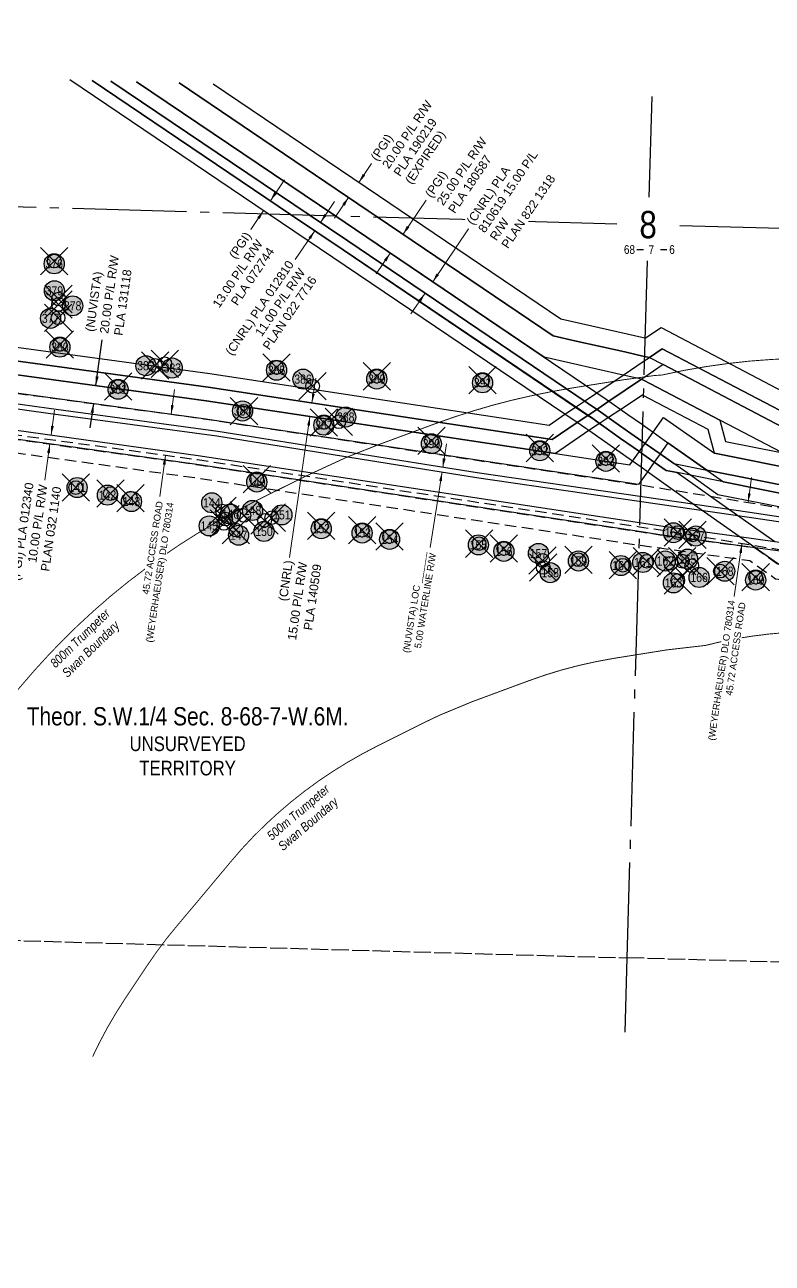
# Model space of a CAD drawing. Extents: x 363066 to 375462, y 6077936 to 6083550.
# Drawn here: x 369044 to 369863, y 6081342 to 6082700 of the extents above; entities that cross this region are included whole.
import ezdxf
from ezdxf.enums import TextEntityAlignment as Align

# ---------------------------------------------------------------- set-up
doc = ezdxf.new("R2010")
doc.units = 0
doc.header["$LTSCALE"] = 5
doc.header["$PDMODE"] = 35
doc.header["$PDSIZE"] = 15
for name, pattern in [('DASHDOT2', [12.7, 6.35, -3.175, 0, -3.175]), ('DASHED4', [1.875, 1.25, -0.625]), ('foc-ACCESSROAD', [3.75, 2.5, -1.25]), ('foc-FLOWLINE', [3.75, 2.5, -1.25]), ('foc-QUARTERLINE', [33, 25, -3, 2, -3]), ('foc-UNSURVEYED', [12.5, 10, -2.5]), ('UNSURVEY_LINE', [4.5, 3.75, -0.75])]:
    doc.linetypes.add(name, pattern=pattern)
for name, color, linetype in [('10', 1, 'Continuous'), ('9', 3, 'Continuous'), ('AS-UNDERLAY-H', 141, 'Continuous'), ('AS-WILDLIFE', 131, 'DASHDOT2'), ('C-RW', 13, 'Continuous'), ('C-SYMBOL', 7, 'Continuous'), ('CG-NOTES', 7, 'Continuous'), ('F-AR', 190, 'foc-ACCESSROAD'), ('F-EZE', 190, 'foc-FLOWLINE'), ('F-RW', 190, 'Continuous'), ('L-QSEC', 8, 'foc-QUARTERLINE'), ('L-SECLBL', 7, 'Continuous'), ('L-UNS-T', 3, 'Continuous'), ('L-USEC', 7, 'foc-UNSURVEYED'), ('P-PROPOSED', 10, 'Continuous'), ('P-STATION', 7, 'Continuous')]:
    doc.layers.add(name, color=color, linetype=linetype)
for name, color, linetype, lineweight in [('C-AR-T', 13, 'Continuous', 9), ('F-AR-T', 190, 'Continuous', 9), ('F-RW-T', 190, 'Continuous', 9)]:
    doc.layers.add(name, color=color, linetype=linetype, lineweight=lineweight)
doc.layers.add('Waypoints_00892-25_-RF_wi', color=7, linetype='Continuous', plot=False)
doc.layers.add('Waypoints_Layer_7', color=7, linetype='Continuous', plot=False)
doc.styles.add('175L', font='ARIALN.TTF', dxfattribs={"height": 20})
doc.styles.add('240', font='ARIALN.TTF', dxfattribs={"height": 30})
doc.styles.add('80CG', font='ARIALN.TTF', dxfattribs={"height": 10})
doc.styles.add('80L', font='ARIALN.TTF', dxfattribs={"height": 10})
doc.styles.add('A60', font='arial.ttf', dxfattribs={"height": 7.35})
doc.styles.add('A80', font='arial.ttf', dxfattribs={"height": 9.5})
doc.styles.add('SIMPLEX', font='ARIALN.TTF')
doc.dimstyles.new('Compass 5 000', dxfattribs={"dimscale": 5, "dimtxt": 9, "dimasz": 2, "dimexe": 0.2, "dimexo": 0.0625, "dimgap": 0.5, "dimtad": 0, "dimtih": 1, "dimtoh": 1, "dimzin": 0, "dimdsep": 46, "dimtxsty": '80CG', "dimcen": 0.1, "dimse1": 1, "dimse2": 1, "dimclrd": 256, "dimclrt": 256, "dimaunit": 1, "dimadec": 4, "dimazin": 0, "dimtfac": 0.06, "dimtofl": 0, "dimtmove": 0, "dimatfit": 1, "dimfxl": 0.2, "dimtolj": 1, "dimtzin": 0, "dimlwd": -1, "dimarcsym": 0})

# ---------------------------------------------------------------- blocks, each defined once
blk = doc.blocks.new('L-SECLBL')
at = {"layer": '9', "color": 7}
for p, q in [((-5.1, -27.8), (-12.3, -27.8)), ((20.7, -27.8), (13.5, -27.8))]:
    blk.add_line(p, q, dxfattribs=at)
at = {"layer": '10', "color": 2, "style": 'SIMPLEX'}
blk.add_attdef('SEC', text='', height=30, dxfattribs=at).set_placement((0, 0), align=Align.MIDDLE)
at = {"layer": '10', "color": 5, "style": '80L'}
blk.add_attdef('TWP', text='', height=9.5, dxfattribs=at).set_placement((-14.4, -27.4), align=Align.MIDDLE_RIGHT)
blk.add_attdef('RGE', text='', height=9.5, dxfattribs=at).set_placement((3.6, -27.4), align=Align.MIDDLE_CENTER)
blk.add_attdef('MER', text='', height=9.5, dxfattribs=at).set_placement((23.2, -27.4), align=Align.MIDDLE_LEFT)
blk = doc.blocks.new('*U428')
at = {"layer": 'AS-UNDERLAY-H'}
h = blk.add_hatch(color=256, dxfattribs=at)
h.dxf.hatch_style = 1
edge = h.paths.add_edge_path()
edge.add_arc((0, 0), 11, 0, 360)
at = {"layer": 'CG-NOTES', "color": 182}
blk.add_circle((0, 0), 11, dxfattribs=at)
at = {"color": 182, "style": '80L'}
blk.add_attdef('#', text='', height=10, dxfattribs=at).set_placement((0, 0), align=Align.MIDDLE_CENTER)
blk = doc.blocks.new('Photo_Location')
at = {"layer": 'AS-UNDERLAY-H'}
h = blk.add_hatch(color=256, dxfattribs=at)
h.dxf.hatch_style = 1
edge = h.paths.add_edge_path()
edge.add_arc((0, 0), 11, 0, 360)
at = {"layer": 'CG-NOTES', "color": 182}
blk.add_circle((0, 0), 11, dxfattribs=at)
at = {"color": 182, "style": '80L'}
blk.add_attdef('#', text='', height=10, dxfattribs=at).set_placement((0, 0), align=Align.MIDDLE_CENTER)

msp = doc.modelspace()

# ---------------------------------------------------------------- linework, layer by layer
at = {"layer": 'AS-WILDLIFE', "linetype": 'DASHED4', "const_width": 1, "flags": 128}
for points in [[(368802.1, 6081577), (368803.1, 6081580.5), (368810.3, 6081603.7), (368818.1, 6081626.7), (368826.7, 6081649.4), (368836, 6081671.9), (368845.9, 6081694.1), (368856.5, 6081715.9), (368867.7, 6081737.5), (368879.6, 6081758.7), (368892.2, 6081779.5), (368905.3, 6081799.9), (368928.2, 6081834.1), (368941.1, 6081852.9), (368954.6, 6081871.4), (368968.6, 6081889.4), (368983.1, 6081907.1), (369006.2, 6081934.5), (369038.5, 6081973.2), (369053.9, 6081991.1), (369069.8, 6082008.5), (369086.1, 6082025.4), (369103, 6082041.9), (369120.3, 6082057.8), (369138.1, 6082073.3), (369156.4, 6082088.2), (369175.1, 6082102.5), (369194.2, 6082116.3), (369213.7, 6082129.6), (369233.6, 6082142.2), (369253.8, 6082154.3), (369274.4, 6082165.7), (369295.3, 6082176.6), (369350.1, 6082203.9), (369396.9, 6082225.5), (369430, 6082238.6), (369491.6, 6082261.4), (369512.7, 6082268.9), (369534, 6082275.8), (369555.5, 6082282.1), (369577.2, 6082287.8), (369599, 6082292.8), (369620.9, 6082297.3), (369643, 6082301.2), (369700, 6082310.3), (369733.2, 6082314.9), (369742.5, 6082315.6), (369766.2, 6082320.6), (369790.1, 6082324.7), (369814.1, 6082328.1), (369838.2, 6082330.8), (369862.4, 6082332.6), (369886.6, 6082333.7), (369910.8, 6082334), (369928.6, 6082333.6), (369965.6, 6082333.7), (369985.2, 6082333.8), (370004.8, 6082333.2), (370024.4, 6082332.1), (370043.9, 6082330.4), (370063.4, 6082328.1), (370082.8, 6082325.2), (370097.4, 6082323.1), (370144.4, 6082316.3), (370169.2, 6082312.2), (370193.9, 6082307.3), (370218.4, 6082301.7), (370242.7, 6082295.3), (370266.8, 6082288.2), (370290.6, 6082280.3), (370314.3, 6082271.6), (370337.6, 6082262.2), (370380.9, 6082244), (370403.2, 6082234.2), (370425.1, 6082223.7), (370446.7, 6082212.6), (370468, 6082200.9), (370488.9, 6082188.5), (370509.4, 6082175.5), (370529.5, 6082161.8), (370549.2, 6082147.6), (370568.5, 6082132.7), (370587.3, 6082117.3), (370605.6, 6082101.3), (370623.4, 6082084.8), (370640.7, 6082067.7), (370657.5, 6082050.2), (370673.7, 6082032.1), (370689.4, 6082013.5), (370704.5, 6081994.5), (370727.3, 6081964.8), (370741.5, 6081945.8), (370755.2, 6081926.3), (370768.2, 6081906.4), (370780.7, 6081886.2), (370792.5, 6081865.6), (370803.9, 6081845), (370811.4, 6081831.2), (370835.7, 6081781.5), (370854.1, 6081739.9), (370863.8, 6081717.2), (370872.7, 6081694.2), (370881, 6081671), (370888.5, 6081647.5), (370895.3, 6081623.8), (370901.3, 6081599.9), (370906.6, 6081575.8), (370911.2, 6081551.6), (370915, 6081527.2), (370916.3, 6081517)], [(369118.1, 6081568), (369124.8, 6081581.9), (369134.1, 6081599.5), (369144.2, 6081616.7), (369154.9, 6081633.5), (369177.7, 6081667.7), (369188.6, 6081683.4), (369200, 6081698.6), (369212.1, 6081713.3), (369235.9, 6081741.6), (369269, 6081781.2), (369281.2, 6081795.4), (369294, 6081809.1), (369307.3, 6081822.3), (369321.1, 6081835), (369335.3, 6081847.2), (369350, 6081858.8), (369365.1, 6081869.9), (369380.7, 6081880.4), (369396.6, 6081890.3), (369412.8, 6081899.6), (369429.4, 6081908.3), (369484.2, 6081935.7), (369498.2, 6081942.4), (369534.1, 6081957.3), (369595.7, 6081980.1), (369614, 6081986.5), (369632.6, 6081992.2), (369651.3, 6081997.1), (369670.2, 6082001.3), (369689.3, 6082004.8), (369747.4, 6082014.1), (369789.8, 6082019), (369806.8, 6082023.1), (369823.9, 6082026.5), (369841.2, 6082029.2), (369858.5, 6082031.4), (369875.9, 6082032.9), (369893.4, 6082033.8), (369910.8, 6082034.1), (369928.9, 6082033.4), (369965.6, 6082033.9), (369980.3, 6082034), (369995, 6082033.5), (370009.7, 6082032.4), (370024.3, 6082030.7), (370038.8, 6082028.4), (370062.9, 6082024.8), (370100.5, 6082019.6), (370118.2, 6082016.6), (370135.8, 6082013), (370153.2, 6082008.8), (370170.5, 6082004), (370187.6, 6081998.5), (370204.5, 6081992.5), (370221.2, 6081985.8), (370264.5, 6081967.5), (370282.7, 6081959.5), (370300.5, 6081950.7), (370317.9, 6081941.2), (370334.9, 6081931.1), (370351.6, 6081920.2), (370367.7, 6081908.8), (370383.5, 6081896.7), (370398.7, 6081883.9), (370413.4, 6081870.6), (370427.6, 6081856.7), (370441.2, 6081842.3), (370454.2, 6081827.3), (370466.6, 6081811.8), (370489.6, 6081781.9), (370515, 6081745.7), (370530.3, 6081719.9), (370541.8, 6081699.4), (370561.6, 6081659.6), (370579.8, 6081618.6), (370587, 6081601.5), (370593.6, 6081584.2), (370599.5, 6081566.6), (370604.8, 6081548.9), (370609.4, 6081530.9), (370610.6, 6081525.6)]]:
    msp.add_lwpolyline(points, dxfattribs=at)
at = {"layer": 'C-RW', "flags": 128}
for points in [[(368934.1, 6082329.6), (369242.6, 6082287.4), (369625.3, 6082229.3), (369706.9, 6082216.9), (369709.8, 6082220.9), (369717.3, 6082231.6), (369719.8, 6082235.1), (369723.7, 6082240.6), (369732.3, 6082252.8), (369743.7, 6082268.9), (369799.5, 6082229.9), (369899.6, 6082209.9), (370213, 6082164.2), (370223.4, 6082153.6), (370243.2, 6082150.7), (370522.8, 6082109.9), (370552.8, 6082105.5)], [(370552.2, 6082085.4), (370522.2, 6082089.8), (370213.8, 6082134.8), (370203.5, 6082145.4), (369896.2, 6082190.2), (369791.4, 6082211.1), (369748.7, 6082241.3), (369740, 6082229), (369733.7, 6082220.1), (369726.1, 6082209.4), (369718.8, 6082199), (369716.2, 6082195.3), (369239.7, 6082267.6), (368930.3, 6082309.9)]]:
    msp.add_lwpolyline(points, dxfattribs=at)
at = {"layer": 'F-AR', "flags": 128}
for points in [[(363088.6, 6082684.4), (363145.3, 6082696.6), (363190.6, 6082699.6), (363201.1, 6082697.6), (363347.9, 6082669.7), (363379.9, 6082663.6), (363767.1, 6082593.3), (363767.1, 6082593.3), (363767.1, 6082593.3), (363767.1, 6082593.3), (363767.1, 6082593.3), (363767.1, 6082593.3), (363767.1, 6082593.3), (363767.1, 6082593.3), (363838.4, 6082579.9), (363893.5, 6082565.5), (363957.1, 6082533.1), (363957.1, 6082533.1), (363957.1, 6082533.1), (364001.6, 6082501.1), (364031.2, 6082479.9), (364056.8, 6082461.4), (364149.6, 6082376.9), (364170.9, 6082356.1), (364178.7, 6082348.4), (364182.9, 6082344.4), (364197.7, 6082329.8), (364204.7, 6082323), (364215.5, 6082312.4), (364226, 6082302.1), (364229.6, 6082299.6), (364232.6, 6082297.2), (364254.6, 6082280.5), (364277.1, 6082263.5), (364287.8, 6082255.5), (364298.7, 6082247.9), (364309.9, 6082240.6), (364321.4, 6082233.8), (364333.1, 6082227.4), (364345, 6082221.4), (364357.1, 6082215.8), (364369.4, 6082210.6), (364381.9, 6082205.9), (364394.5, 6082201.6), (364407.3, 6082197.7), (364420.2, 6082194.4), (364433.2, 6082191.4), (364446.3, 6082188.9), (364448.7, 6082188.6), (364452, 6082188.1), (364459.5, 6082186.9), (364459.9, 6082186.9), (364462.7, 6082186.5), (364472.9, 6082185.4), (364486, 6082184.3), (364499.3, 6082183.7), (364512.7, 6082183.5), (364526, 6082183.8), (364552.6, 6082185.9), (364608.5, 6082193.6), (364643.5, 6082198.4), (364704.8, 6082217.6), (364806.9, 6082249.7), (364820.8, 6082253.1), (365057.5, 6082311.7), (365075, 6082316), (365083.8, 6082318.2), (365093.1, 6082320.6), (365143.9, 6082333.7), (365144.4, 6082333.9), (365158.5, 6082337.5), (365158.9, 6082337.6), (365177.8, 6082342.5), (365192.1, 6082346.4), (365200.9, 6082348.8), (365216.4, 6082353.1), (365233.1, 6082357.8), (365235.7, 6082358.5), (365243.7, 6082360.7), (365267.4, 6082367.6), (365282.7, 6082372.1), (365290.7, 6082374.2), (365296.4, 6082375.6), (365310.9, 6082379.3), (365311.9, 6082379.5), (365361.8, 6082392.2), (365366.6, 6082393.4), (365473.4, 6082420.5), (365633.5, 6082461.1), (365638.8, 6082462.5), (365663.9, 6082468.9), (365670.8, 6082470.6), (365696.7, 6082475.1), (365712.4, 6082477.8), (365727.1, 6082480.4), (365730.9, 6082481), (365780.8, 6082485.7), (365810.4, 6082488.5), (365899.8, 6082488.7), (366007.4, 6082482.4), (366027.4, 6082481.2), (366459.9, 6082455.7), (366482.1, 6082454.4), (366526.7, 6082452.4), (367002.4, 6082445.8), (367041.1, 6082444.4), (367093.2, 6082438.5), (367190.6, 6082422.2), (367233.6, 6082415.4), (367234.4, 6082415.3), (367265.1, 6082412.6), (367295.2, 6082410), (367323.4, 6082407.5), (367784.5, 6082385.5), (367794.5, 6082385), (368007.1, 6082374), (368022.3, 6082373.2), (368034.3, 6082372.6), (368090.5, 6082370.3), (368453.2, 6082355), (368464.2, 6082354.5), (368465, 6082354.5), (368471.2, 6082354.2), (368477.4, 6082353.9), (368489.4, 6082353.4), (368489.9, 6082353.4), (368496, 6082353.2), (368501.8, 6082352.9), (368506, 6082352.7), (368518.2, 6082352.2), (368617, 6082348.1), (368683, 6082343), (368735, 6082336.8), (368770.1, 6082332.1), (368780.2, 6082330.7), (368824.5, 6082324.6), (368831.9, 6082323.6), (368853.1, 6082320.6), (368889.3, 6082315.6), (368895.5, 6082314.7), (368898.9, 6082314.2), (368910.7, 6082312.6), (368925.5, 6082310.8), (368930.3, 6082309.9), (369239.7, 6082267.6), (369716.2, 6082195.3), (369718.7, 6082194.9), (369747.2, 6082190.5), (369754.6, 6082189.3), (369795.4, 6082182.6), (369892.1, 6082166.5), (370185.2, 6082123.8), (370200, 6082121.6), (370521.8, 6082074.7), (370551.8, 6082070.3), (370764.8, 6082039.3), (370774.6, 6082037.8), (370784.6, 6082036.4), (370809.3, 6082032.8), (370824.1, 6082030.6), (370843.9, 6082027.7), (370900.2, 6082019.5), (370903.3, 6082019), (370904.7, 6082018.6), (370942.1, 6082008), (370961.5, 6082002.5), (371019.4, 6081986.1), (371020.1, 6081985.8), (371052.9, 6081971.2), (371076.6, 6081958.8), (371099.7, 6081945.2), (371122.1, 6081930.5), (371143.7, 6081914.7), (371165.6, 6081895.4), (371338.6, 6081731.3), (371345.9, 6081724.3), (371356.8, 6081714), (371448.8, 6081626.8), (371614.2, 6081469.9), (371617.4, 6081466.8), (371630.5, 6081454.4), (371637.4, 6081447.9), (371649.5, 6081436.4), (371650.5, 6081435.5), (371667.8, 6081419.9), (371691.5, 6081398.7), (371734.6, 6081359.9), (372006, 6081102.5), (372124.1, 6080989.6), (372153.5, 6080961.5), (372325.5, 6080797.1), (372335.8, 6080787.3), (372400.3, 6080726.9), (372422.5, 6080706.9), (372438, 6080692.8), (372469.9, 6080664), (372541.9, 6080603.8), (372703.7, 6080494.3), (372932.5, 6080334.2), (372933.1, 6080333.8), (373066.8, 6080242), (373464.5, 6079970.1), (373510.5, 6079938.6), (373687.1, 6079817.9), (373724.1, 6079792.6), (373753.8, 6079772.3), (374150.8, 6079501), (374155.7, 6079497.3), (374174.2, 6079483.5), (374176.1, 6079482.1), (374176.7, 6079481.7), (374194.6, 6079468.3), (374198.6, 6079465.3), (374201, 6079463.5), (374214.8, 6079454.3), (374215.4, 6079454), (374280.4, 6079410), (374302.7, 6079394.9), (374319.3, 6079383.6), (374325.4, 6079379.6), (374340.3, 6079369.4), (374535.7, 6079237.3), (374571.6, 6079213), (374616.3, 6079182.3)], [(374614.7, 6079127.8), (374545.7, 6079175.4), (374534.2, 6079183.1), (374316, 6079330.4), (374301, 6079340.5), (374291.7, 6079346.8), (374275.1, 6079358), (374252.7, 6079373.1), (374194.3, 6079412.5), (374180.1, 6079422.1), (374177.8, 6079423.8), (374177.5, 6079424.1), (374173.6, 6079426.9), (374155.7, 6079440.3), (374153.4, 6079442), (374153.1, 6079442.3), (374135.3, 6079455.5), (374124.2, 6079463.8), (373752.2, 6079718), (373722.6, 6079738.3), (373661.4, 6079780.1), (373598.4, 6079823.2), (373426.1, 6079941), (373380, 6079972.5), (373040.9, 6080204.4), (373025.1, 6080215.2), (373000.2, 6080232.4), (372976.4, 6080248.8), (372973, 6080251.2), (372964.7, 6080256.8), (372931, 6080280), (372924.9, 6080284.2), (372703.7, 6080438.6), (372514.4, 6080567.2), (372439.9, 6080629.5), (372369.4, 6080693.2), (372304.4, 6080754.1), (372257.3, 6080799.1), (372151.8, 6080899.9), (372122.4, 6080928), (371974.4, 6081069.4), (371703.6, 6081326.3), (371676.6, 6081350.6), (371654, 6081370.9), (371650.3, 6081374.2), (371640.8, 6081382.8), (371627.7, 6081394.6), (371620.7, 6081400.8), (371618.1, 6081403.2), (371607.7, 6081413.1), (371380.2, 6081628.8), (371336.8, 6081669.9), (371325.4, 6081680.8), (371314.5, 6081691.1), (371134.1, 6081862.1), (371112.3, 6081881.2), (371090.5, 6081896.7), (371068, 6081911.1), (371044.7, 6081924.1), (371033.3, 6081929.9), (371004.4, 6081942.8), (370896.2, 6081973.9), (370837.3, 6081982.5), (370817.5, 6081985.3), (370802.7, 6081987.5), (370778, 6081991.1), (370758.2, 6081994), (370550.5, 6082024.2), (370520.4, 6082028.5), (370350.1, 6082053.3), (370271.6, 6082065.8), (370241.3, 6082070.1), (370193.5, 6082076.9), (370178.6, 6082079), (370132.4, 6082085.6), (369884.4, 6082121.5), (369881, 6082122.1), (369840.3, 6082128.8), (369740.3, 6082145.4), (369717.3, 6082148.8), (369233.1, 6082222.4), (368924.2, 6082264.6), (368916.8, 6082265.6), (368902.1, 6082267.6), (368894.1, 6082268.7), (368882.3, 6082270.4), (368800.8, 6082281.9), (368678.4, 6082297.5), (368614.3, 6082302.4), (368549.6, 6082305.1), (368533.5, 6082305.8), (368521.1, 6082306.3), (368516.4, 6082306.5), (368496.5, 6082307.4), (368488.5, 6082307.7), (368462.3, 6082308.8), (368451.3, 6082309.3), (368089.2, 6082324.6), (368023.2, 6082327.4), (368015.2, 6082327.7), (368008.1, 6082328), (368000.1, 6082328.3), (367845.5, 6082336.5), (367809, 6082338.4), (367793.9, 6082339.2), (367789, 6082339.5), (367783.9, 6082339.8), (367782.3, 6082339.8), (367320.3, 6082361.9), (367319.5, 6082362), (367293.9, 6082364.2), (367263.8, 6082366.9), (367228.1, 6082370), (367182.5, 6082377.2), (367181.2, 6082377.4), (367180, 6082377.6), (367086.1, 6082393.2), (367036.9, 6082398.8), (367000.5, 6082400.2), (366542.2, 6082406.5), (366530.9, 6082406.7), (366524.5, 6082406.8), (366514.6, 6082407.2), (366478.9, 6082408.9), (366458.6, 6082410.1), (366008.3, 6082436.6), (365897.7, 6082443.1), (365812.6, 6082442.8), (365735.7, 6082435.5), (365734.9, 6082435.4), (365720.2, 6082432.8), (365680.4, 6082425.9), (365662.5, 6082421.3), (365632.1, 6082413.6), (365325.9, 6082335.9), (365324.8, 6082335.6), (365310.3, 6082331.6), (365281.4, 6082323.6), (365257.6, 6082317.1), (365252, 6082315.5), (365249.6, 6082314.9), (365247, 6082314.1), (365230.3, 6082309.5), (365214.7, 6082305.2), (365168.8, 6082292.6), (365157, 6082289.3), (365154.4, 6082288.6), (365103.1, 6082274.4), (365089.3, 6082271), (365071.8, 6082266.8), (364882.8, 6082220.8), (364819.3, 6082205.4), (364772.3, 6082191.6), (364655.5, 6082157.3), (364593.2, 6082146.6), (364557.7, 6082140.5), (364542.8, 6082139.1), (364527.9, 6082138.2), (364513, 6082137.8), (364498, 6082138), (364483.1, 6082138.7), (364468.2, 6082139.9), (364453.4, 6082141.6), (364438.6, 6082143.9), (364436.4, 6082144.3), (364430.9, 6082145.3), (364423.9, 6082146.7), (364422.5, 6082147), (364421.2, 6082147.3), (364413.6, 6082149), (364409.3, 6082150), (364394.9, 6082153.7), (364380.6, 6082158.1), (364366.4, 6082162.9), (364352.5, 6082168.2), (364338.7, 6082173.9), (364325.1, 6082180.2), (364317.9, 6082183.8), (364316.4, 6082184.6), (364311.8, 6082187.1), (364298.7, 6082194.3), (364292.6, 6082197.7), (364291, 6082198.7), (364288.5, 6082200.2), (364285.9, 6082201.8), (364281.7, 6082204.5), (364277.9, 6082206.9), (364273.3, 6082209.9), (364249.1, 6082227.4), (364237.9, 6082235.9), (364220.4, 6082249.3), (364212.9, 6082255), (364194.6, 6082269), (364190.3, 6082273.2), (364190, 6082273.5), (364175, 6082288.1), (364160.2, 6082302.6), (364156.1, 6082306.7), (364152.4, 6082310.3), (364148.3, 6082314.3), (364118.2, 6082343.7), (364029.5, 6082424.5), (364028, 6082425.8), (364000, 6082446), (363989, 6082453.9), (363972.7, 6082465.6), (363949.6, 6082482.2), (363939.2, 6082487.5), (363936.4, 6082488.9), (363921.2, 6082496.6), (363918.4, 6082498), (363880, 6082517.4), (363807.1, 6082539.1), (363778.1, 6082544.4), (363738.7, 6082551.6), (363724.1, 6082554.3), (363719.1, 6082555.2), (363709.4, 6082557), (363371.5, 6082618.7), (363199.7, 6082651.4), (363187.7, 6082653.6), (363151.6, 6082651.3), (363087.3, 6082637.4)]]:
    msp.add_lwpolyline(points, dxfattribs=at)
at = {"layer": 'F-EZE', "flags": 128}
msp.add_lwpolyline([(374537.7, 6079045.1), (374568.4, 6079089.9), (374547.2, 6079104.5), (374532.3, 6079114.7), (374524.1, 6079120.3), (374286.7, 6079283.4), (374283.4, 6079285.7), (374272.6, 6079271.2), (374261, 6079255.7), (374221, 6079285.5), (374199.3, 6079301.7), (374187.3, 6079310.6), (374154.9, 6079334.8), (374138.8, 6079346.9), (374138.2, 6079347.3), (374134.6, 6079350), (374117.7, 6079362.6), (374114.4, 6079365.1), (374113.8, 6079365.5), (374097.3, 6079377.8), (374072.9, 6079396.1), (374088.3, 6079427.8), (374031, 6079467), (373750.6, 6079658.6), (373742.6, 6079664), (373721, 6079678.8), (373637.3, 6079736), (373472.4, 6079806.1), (373349, 6079884.4), (373346.3, 6079880.2), (373270.7, 6079928.2), (373243.1, 6079946.2), (373194.7, 6079977.8), (373011.2, 6080097.5), (372943.2, 6080172.3), (372934.2, 6080182.4), (372928.4, 6080188.9), (372927.2, 6080190.3), (372869.5, 6080255), (372869.1, 6080255.4), (372855.7, 6080266.1), (372551.6, 6080476.1), (372481.3, 6080523.2), (372403.6, 6080588.1), (372266.7, 6080714), (372174.6, 6080801.4), (372149.6, 6080825.1), (372120.3, 6080853), (371815.3, 6081142.4), (371680.7, 6081270.1), (371676.6, 6081265.8), (371673.3, 6081263.4), (371662.8, 6081273.4), (371640.2, 6081294.8), (371636.8, 6081298.1), (371627.1, 6081307.3), (371614, 6081319.7), (371607.2, 6081326.2), (371594.1, 6081338.6), (371581.2, 6081350.9), (371582.1, 6081356.3), (371579.1, 6081359.1), (371582.8, 6081363), (371441.1, 6081497.6), (371334.8, 6081598.4), (371325.1, 6081607.7), (371300.4, 6081631), (371288.8, 6081642.1), (371277.9, 6081652.4), (371116.1, 6081806), (371065.3, 6081846.2), (371025.7, 6081873), (370957.1, 6081901.5), (370913, 6081915), (370793.4, 6081933.6), (370794, 6081938.1), (370788.3, 6081938.9), (370789.1, 6081944.8), (370794.9, 6081944), (370796.3, 6081953.4), (370773, 6081957), (370753.2, 6081960.1), (370549.5, 6081991.8), (370519.5, 6081996.5), (370349.5, 6082023), (370231.7, 6081935.4), (370103.2, 6081954.2), (370016.1, 6082071.3), (369866.7, 6082091.7), (369838.4, 6082111.7), (369716.7, 6082128.7), (369715, 6082129), (369230.2, 6082202.6), (368935.4, 6082243.7), (368927.9, 6082206.1), (368922.5, 6082206.8), (368892.4, 6082210.7), (368890.8, 6082211), (368875.9, 6082212.9), (368870.9, 6082213.6), (368866, 6082214.2), (368853.1, 6082215.9), (368847.2, 6082216.7), (368775.1, 6082226.8), (368687.9, 6082237), (368546.6, 6082245.1), (368478.4, 6082278.7), (368088.3, 6082294.7), (368018.7, 6082297.6), (368003.6, 6082298.2), (367995.6, 6082298.5), (367868, 6082305.3), (367850.5, 6082296.2), (367808.4, 6082298.3), (367793.2, 6082299), (367788.4, 6082299.3), (367783.2, 6082299.5), (367754.4, 6082300.9), (367737, 6082311.9), (367725.4, 6082312.4), (367721.4, 6082312.6), (367317.5, 6082332.1), (367293, 6082334.2), (367262.9, 6082336.8), (367224.5, 6082340.2), (367177.5, 6082347.6), (367081.9, 6082363.5), (367034.7, 6082368.9), (366999.7, 6082370.2), (366523.5, 6082376.8), (366518.8, 6082376.9), (366506.3, 6082377.6), (366457.7, 6082380.4), (365896.8, 6082413.1), (365814.5, 6082412.9), (365740.2, 6082405.8), (365686.7, 6082396.5), (365661.6, 6082390.2), (365631.2, 6082382.4), (365333.7, 6082307), (365319.4, 6082303), (365288.3, 6082294.4), (365266.6, 6082288.5), (365263.6, 6082298), (365262.1, 6082302.8), (365285.9, 6082309.3), (365314.8, 6082317.3), (365329.3, 6082321.3), (365329.8, 6082321.4), (365631.6, 6082398), (365662, 6082405.7), (365683.5, 6082411.2), (365738.2, 6082420.7), (365813.7, 6082427.9), (365897.2, 6082428.1), (366458.1, 6082395.1), (366478.2, 6082393.9), (366507.8, 6082392.5), (366515.4, 6082392.2), (366524.1, 6082391.8), (366532.9, 6082391.7), (367000.1, 6082385.2), (367035.8, 6082383.8), (367084, 6082378.4), (367180.1, 6082362.3), (367226.3, 6082355.1), (367263.3, 6082351.9), (367293.4, 6082349.2), (367318.5, 6082347), (367783.6, 6082324.6), (367783.5, 6082320.5), (367783.4, 6082314.8), (367788.6, 6082314.5), (367793.4, 6082314.2), (367808.6, 6082313.4), (367844.5, 6082311.5), (367844.7, 6082316.5), (367844.9, 6082321.5), (367997.8, 6082313.4), (367999.4, 6082313.4), (368005.9, 6082313.1), (368020.9, 6082312.5), (368088.8, 6082309.7), (368482.2, 6082293.5), (368550.5, 6082259.9), (368689.2, 6082251.9), (368781.5, 6082240.9), (368850.2, 6082231.4), (368856, 6082230.6), (368868.9, 6082228.9), (368873.9, 6082228.3), (368878.8, 6082227.7), (368892.9, 6082225.9), (368893.8, 6082225.7), (368908.8, 6082223.8), (368916, 6082261.6), (368920.8, 6082260.9), (368924.1, 6082260.4), (369232.4, 6082217.4), (369717.2, 6082143.8), (369739.6, 6082140.4), (369844.1, 6082126.1), (369872.4, 6082106.1), (370011.9, 6082087), (370106.6, 6081959.7), (370230.1, 6081941.7), (370358.1, 6082036.8), (370519.9, 6082011.6), (370550, 6082006.9), (370755.4, 6081974.9), (370775.2, 6081971.9), (370799.9, 6081968), (370813.2, 6081965.9), (370810.4, 6081946.1), (370916.3, 6081929.6), (370962.1, 6081915.6), (371032.9, 6081886.3), (371074.2, 6081858.3), (371125.9, 6081817.3), (371288.2, 6081663.3), (371299.1, 6081653), (371322.9, 6081630.4), (371335.4, 6081618.5), (371599.4, 6081367.9), (371597.3, 6081356.3), (371610.4, 6081343.9), (371617.3, 6081337.3), (371630.3, 6081325), (371639.8, 6081316), (371643.4, 6081312.5), (371650.6, 6081305.7), (371666, 6081291.1), (371668.8, 6081288.5), (371672.4, 6081285), (371679.2, 6081292.3), (372120.8, 6080873.2), (372150.2, 6080845.3), (372197.1, 6080800.8), (372277, 6080724.9), (372413.6, 6080599.4), (372490.4, 6080535.2), (372560, 6080488.5), (372864.5, 6080278.2), (372879.3, 6080266.6), (372929, 6080210.8), (372935, 6080204.1), (372942, 6080196.2), (372943.9, 6080194.1), (372954.1, 6080182.6), (372998.6, 6080133.5), (373004.3, 6080127.3), (373008, 6080123.2), (373235.5, 6079976.6), (373284.5, 6079945), (373479.4, 6079819.5), (373644.5, 6079749.3), (373721.5, 6079696.7), (373751.1, 6079676.4), (374103.9, 6079435.3), (374119.7, 6079423.5), (374106.3, 6079396.1), (374123.1, 6079383.5), (374123.6, 6079383.2), (374126.6, 6079380.9), (374143.8, 6079368.1), (374147.4, 6079365.3), (374147.9, 6079365), (374162, 6079354.5), (374164.2, 6079353.2), (374199.2, 6079326.7), (374211.3, 6079317.7), (374232.9, 6079301.5), (374236.9, 6079298.6), (374242.9, 6079306.6), (374254.9, 6079297.6), (374255.6, 6079298.6), (374267.6, 6079314.6), (374279.8, 6079306.3), (374294.6, 6079296.1), (374532.8, 6079132.5), (374574.6, 6079103.7), (374589.2, 6079093.7), (374586.5, 6079089.9), (374592.1, 6079086.1), (374588.7, 6079081.2), (374583.1, 6079085), (374555.5, 6079044.6)], dxfattribs=at)
at = {"layer": 'F-RW', "flags": 128}
for points in [[(370550, 6082006.9), (370519.9, 6082011.6), (370358.1, 6082036.8), (370230.1, 6081941.7), (370106.6, 6081959.7), (370011.9, 6082087), (369872.4, 6082106.1), (369844.1, 6082126.1), (369840.3, 6082128.8), (369826.8, 6082138.3), (369754.5, 6082189.3), (369726.1, 6082209.4), (369719.2, 6082214.3), (369709.8, 6082220.9), (369662, 6082254.8), (369658.8, 6082257), (369649.2, 6082263.4), (369635.8, 6082272.5), (369310.5, 6082492.4), (369093.3, 6082639.2)], [(369117.7, 6082638.5), (369335.1, 6082491.7), (369392.7, 6082452.7), (369647.4, 6082280.3), (369660.8, 6082271.3), (369666.2, 6082267.7), (369673.6, 6082262.5), (369678.2, 6082259.2), (369696.8, 6082246), (369717.3, 6082231.6), (369719.7, 6082229.9), (369733.7, 6082220.1), (369746.7, 6082210.9), (369758.8, 6082208.5), (369795.4, 6082182.6), (369865.7, 6082132.9)], [(369894.7, 6082181.3), (369809.6, 6082198.3), (369773.3, 6082205.6), (369758.8, 6082208.5), (369746.7, 6082210.9), (369733.7, 6082220.1), (369719.7, 6082229.9), (369717.3, 6082231.6), (369696.8, 6082246), (369678.2, 6082259.2), (369666.2, 6082267.7), (369392.7, 6082452.7), (369335.1, 6082491.7), (369117.7, 6082638.5)], [(370551.8, 6082070.3), (370521.8, 6082074.7), (370200, 6082121.6), (370185.2, 6082123.8), (369892.1, 6082166.5), (369851.8, 6082174.6), (369803.5, 6082184.2), (369773.3, 6082205.6), (369755.1, 6082218.4), (369740, 6082229), (369723.7, 6082240.6), (369720.1, 6082243.1), (369708.1, 6082251.5), (369689.5, 6082264.7), (369672.5, 6082276.7), (369397.8, 6082462.6), (369355.6, 6082491.1), (369138.2, 6082637.9)], [(369138.2, 6082637.9), (369355.6, 6082491.1), (369397.8, 6082462.6), (369672.5, 6082276.7), (369689.5, 6082264.7), (369708.1, 6082251.5), (369720.1, 6082243.1), (369723.7, 6082240.6), (369740, 6082229), (369755.1, 6082218.4), (369791.4, 6082211.1), (369896.2, 6082190.2)], [(370553.3, 6082120.6), (370523.2, 6082125), (370248.1, 6082165.1), (370226.3, 6082177.4), (369902.2, 6082224.7), (369873.3, 6082230.5), (369805.4, 6082266.1), (369722, 6082309.9), (369719.8, 6082311), (369699.7, 6082315.5), (369612.9, 6082335.1), (369406.2, 6082475), (369383.5, 6082490.3), (369166.2, 6082637.1)], [(369166.2, 6082637.1), (369383.5, 6082490.3), (369406.2, 6082475), (369681, 6082289), (369704.8, 6082272.2), (369720.6, 6082261.1), (369723.5, 6082259), (369732.3, 6082252.8), (369748.7, 6082241.3), (369791.4, 6082211.1), (369809.6, 6082198.3), (369894.7, 6082181.3), (370187.3, 6082138.6), (370202.2, 6082136.5), (370213.8, 6082134.8), (370522.2, 6082089.8), (370552.2, 6082085.4)], [(370554.4, 6082160.9), (370524.4, 6082165.3), (370261.3, 6082203.6), (370239.5, 6082215.9), (369909.4, 6082264.1), (369909, 6082264.1), (369908.6, 6082264.2), (369886.8, 6082268.5), (369742.4, 6082344.3), (369728.3, 6082334.8), (369722.7, 6082336), (369701.3, 6082340.8), (369647.9, 6082352.8), (369623, 6082358.4), (369430.1, 6082489), (369420.2, 6082495.7), (369212.9, 6082635.8)], [(369212.9, 6082635.8), (369420.2, 6082495.7), (369430.1, 6082489), (369623, 6082358.4), (369647.9, 6082352.8), (369701.3, 6082340.8), (369722.7, 6082336), (369728.3, 6082334.8), (369743.3, 6082326.9), (369881.7, 6082254.3), (369906.4, 6082249.3), (370234.6, 6082201.5), (370256.3, 6082189.2), (370523.9, 6082150.2), (370554, 6082145.8)], [(369250.2, 6082634.7), (369431.4, 6082512.3), (369467.4, 6082487.9), (369631.1, 6082377.1), (369653.9, 6082372), (369723.3, 6082356.3), (369724.1, 6082356.2), (369741.1, 6082367.6), (369896.2, 6082286.2), (370246.1, 6082235.2), (370267.8, 6082222.9), (370524.9, 6082185.4), (370555, 6082181)], [(368927, 6082360.8), (369246.7, 6082317.1), (369618.3, 6082260.7), (369635.8, 6082272.5), (369647.4, 6082280.3), (369657.3, 6082287), (369670.7, 6082296), (369699.7, 6082315.5), (369722.6, 6082331), (369728.3, 6082334.8), (369742.4, 6082344.3), (369742.4, 6082344.3), (369886.8, 6082268.5), (369908.6, 6082264.2), (369909, 6082264.1), (369909.4, 6082264.1), (370239.5, 6082215.9), (370261.3, 6082203.6), (370524.4, 6082165.3), (370554.4, 6082160.9)], [(368926.5, 6082345.8), (369244.6, 6082302.3), (369621.8, 6082245), (369649.2, 6082263.4), (369660.8, 6082271.3), (369670.7, 6082277.9), (369684, 6082286.9), (369719.8, 6082311), (369722, 6082309.9), (369805.4, 6082266.1), (369811.6, 6082242.8), (369902.2, 6082224.7), (370226.3, 6082177.4), (370248.1, 6082165.1), (370523.2, 6082125), (370553.3, 6082120.6)], [(370554, 6082145.8), (370523.9, 6082150.2), (370256.3, 6082189.2), (370234.6, 6082201.5), (369906.4, 6082249.3), (369881.7, 6082254.3), (369743.3, 6082326.9), (369722.1, 6082312.6), (369719.8, 6082311), (369684, 6082286.9), (369670.7, 6082277.9), (369660.8, 6082271.3), (369649.2, 6082263.4), (369621.8, 6082245), (369244.6, 6082302.3), (368926.5, 6082345.8)], [(370552.8, 6082105.5), (370522.8, 6082109.9), (370243.2, 6082150.7), (370221.4, 6082163), (370213, 6082164.2), (369899.6, 6082209.9), (369799.5, 6082229.9), (369792.6, 6082255.9), (369721.5, 6082293.2), (369720.7, 6082293.6), (369696.9, 6082277.8), (369683.5, 6082268.9), (369673.6, 6082262.5), (369662, 6082254.8), (369625.3, 6082229.3), (369242.5, 6082287.4), (368934.1, 6082329.6)], [(368924.3, 6082270.5), (369233.8, 6082227.3), (369717.5, 6082153.9), (369741, 6082150.3), (369826.8, 6082138.3), (369865.7, 6082132.9), (370180.1, 6082088.9), (370194.9, 6082086.8), (370273.1, 6082075.7), (370481.1, 6082042.5), (370520.6, 6082036.4), (370550.7, 6082031.7)], [(370550.4, 6082021.6), (370520.4, 6082026.3), (370479.5, 6082032.6), (370350.1, 6082053.3), (370271.6, 6082065.8), (370241.3, 6082070.1), (370193.5, 6082076.9), (370178.6, 6082079), (370132.4, 6082085.6), (370024, 6082100.9), (369981.8, 6082106.9), (369911, 6082116.8), (369882.8, 6082120.8), (369844.1, 6082126.1), (369739.6, 6082140.4), (369717.2, 6082143.8), (369232.4, 6082217.4), (368924.1, 6082260.4)]]:
    msp.add_lwpolyline(points, dxfattribs=at)
at = {"layer": 'L-QSEC'}
for p, q in [((369731, 6082620.9), (369727.8, 6082510.5)), ((368931.1, 6082503.2), (369692.5, 6082481.5)), ((369761.7, 6082479.6), (370532.8, 6082457.6)), ((369725.8, 6082440.6), (369703.6, 6081676.4)), ((369703.6, 6081676.4), (369701.3, 6081594.9))]:
    msp.add_line(p, q, dxfattribs=at)
at = {"layer": 'L-USEC', "linetype": 'UNSURVEY_LINE'}
for p in [(368907.7, 6081699), (370509.6, 6081653.5)]:
    msp.add_line(p, (369703.6, 6081676.4), dxfattribs=at)
at = {"layer": 'Waypoints_00892-25_-RF_wi', "color": 1}
for p in [(369298, 6082201.2), (369099.6, 6082192.1), (369137.7, 6082185.5), (369159.5, 6082180.5), (369260.5, 6082166.4), (369263.8, 6082157.5), (369284, 6082161.5), (369314.5, 6082159.1), (369262, 6082152.8), (369275.1, 6082145.5), (369306.5, 6082156.1), (369368.7, 6082150), (369413.5, 6082145.3), (369443.6, 6082138.3), (369541.6, 6082130.6), (369759.4, 6082142.8), (369775.6, 6082140.2), (369568.8, 6082125.2), (369611.2, 6082112.2), (369611.9, 6082104.6), (369650.6, 6082113), (369699.3, 6082107), (369725.4, 6082111.3), (369751.7, 6082109.1), (369764.2, 6082111.4), (369774.8, 6082106.4), (369759.4, 6082090.3), (369806.1, 6082100.5), (369844.8, 6082093.7)]:
    msp.add_point(p, dxfattribs=at)
at = {"layer": 'Waypoints_Layer_7'}
for p in [(369076, 6082440.5), (369080.8, 6082398.9), (369080.8, 6082392.9), (369080.3, 6082378.3), (369082.2, 6082349.1), (369186.5, 6082326.1), (369197.2, 6082327.9), (369319.7, 6082323.8), (369429.5, 6082314.1), (369545.4, 6082310), (369146, 6082302.9), (369359.2, 6082303.2), (369284, 6082275.8), (369371.5, 6082263.6), (369387.9, 6082264.2), (369489.4, 6082243.2), (369608.2, 6082235.5), (369680.7, 6082223.9)]:
    msp.add_point(p, dxfattribs=at)

# ---------------------------------------------------------------- block references
at = {"layer": 'L-SECLBL', "xscale": 0.999685, "yscale": 0.999685, "zscale": 0.999685}
msp.add_blockref('L-SECLBL', (369726.9, 6082480.5), dxfattribs=at).add_auto_attribs({'SEC': '8', 'TWP': '68', 'RGE': '7', 'MER': '6'})
at = {"layer": 'P-STATION'}
for name, p, values in [('Photo_Location', (369076, 6082437.5), {'#': '376'}), ('Photo_Location', (369076.2, 6082407.9), {'#': '379'}), ('Photo_Location', (369072, 6082377.7), {'#': '377'}), ('Photo_Location', (369082.2, 6082346.1), {'#': '380'}), ('Photo_Location', (369176.5, 6082325.7), {'#': '382'}), ('Photo_Location', (369205.4, 6082323.2), {'#': '383'}), ('Photo_Location', (369319.7, 6082320.8), {'#': '385'}), ('Photo_Location', (369348.7, 6082311), {'#': '386'}), ('Photo_Location', (369429.5, 6082311.1), {'#': '389'}), ('Photo_Location', (369146, 6082299.9), {'#': '381'}), ('Photo_Location', (369545.4, 6082307), {'#': '391'}), ('Photo_Location', (369282.4, 6082276.1), {'#': '384'}), ('Photo_Location', (369371.5, 6082260.6), {'#': '387'}), ('Photo_Location', (369395.5, 6082269.4), {'#': '388'}), ('Photo_Location', (369489.4, 6082240.2), {'#': '390'}), ('Photo_Location', (369608.2, 6082232.5), {'#': '392'}), ('Photo_Location', (369680.7, 6082220.9), {'#': '393'}), ('*U428', (369101.1, 6082192.1), {'#': '141'}), ('*U428', (369298, 6082198.2, 762.3), {'#': '149'}), ('*U428', (369134.4, 6082183.8), {'#': '142'}), ('*U428', (369248.7, 6082175.4), {'#': '144'}), ('*U428', (369269.1, 6082163), {'#': '146'}), ('*U428', (369293.4, 6082167), {'#': '148'}), ('*U428', (369325.5, 6082162.2), {'#': '151'}), ('*U428', (369245.9, 6082150), {'#': '145'}), ('*U428', (369278.1, 6082139.8), {'#': '147'}), ('*U428', (369305.9, 6082144), {'#': '150'}), ('*U428', (369368.7, 6082147), {'#': '152'}), ('*U428', (369413.5, 6082142.3), {'#': '153'}), ('*U428', (369754.6, 6082142.6, 772.8), {'#': '164'}), ('*U428', (369779.3, 6082139, 773.6), {'#': '167'}), ('*U428', (369540.9, 6082129.3, 766), {'#': '155'}), ('*U428', (369568.8, 6082122.2, 766), {'#': '156'}), ('*U428', (369606.7, 6082119.9, 766.6), {'#': '157'}), ('*U428', (369650.6, 6082111.6, 767.5), {'#': '159'}), ('*U428', (369697.1, 6082106.6, 771.7), {'#': '160'}), ('*U428', (369721, 6082110, 773), {'#': '161'}), ('*U428', (369745.7, 6082111.6, 773.5), {'#': '162'}), ('*U428', (369770.2, 6082113.7, 774.1), {'#': '165'}), ('*U428', (369619.6, 6082098.8, 766.8), {'#': '158'}), ('*U428', (369782.8, 6082093.5, 774.4), {'#': '166'}), ('*U428', (369810.9, 6082100.3, 775.7), {'#': '168'}), ('*U428', (369754.7, 6082087.6, 774.6), {'#': '163'}), ('*U428', (369844.8, 6082090.7, 777), {'#': '169'})]:
    msp.add_blockref(name, p, dxfattribs=at).add_auto_attribs(values)

# ---------------------------------------------------------------- texts
at = {"layer": 'AS-WILDLIFE', "char_height": 10, "attachment_point": 5, "style": '240'}
for s, insert, rotation in [('{\\fArial Narrow|b0|i1|c0|p34;800m Trumpeter\\PSwan Boundary}', (369111.2, 6082019.9), 44.2873), ('{\\fArial Narrow|b0|i1|c0|p34;500m Trumpeter\\PSwan Boundary}', (369349.8, 6081828.5), 40.5278)]:
    msp.add_mtext_dynamic_manual_height_columns(s, width=85.802, gutter_width=45, heights=[0], dxfattribs=dict(at, insert=insert, rotation=rotation))
at = {"layer": 'C-SYMBOL', "color": 3, "style": '175L'}
msp.add_text('Theor. S.W.1/4 Sec. 8-68-7-W.6M.', height=19.994, dxfattribs=at).set_placement((369222.2, 6081925.3), align=Align.BOTTOM_CENTER)
at = {"layer": 'F-RW-T', "style": 'A80'}
for s, rotation, p in [('20.00 P/L R/W', 55.9566, (369442.6, 6082540.9)), ('PLA 190219', 55.9566, (369455.1, 6082532.4)), ('(EXPIRED)', 55.9566, (369467.7, 6082523.9)), ('(PGI)', 55.9566, (369430, 6082549.4)), ('25.00 P/L R/W', 55.9167, (369502.3, 6082500.5)), ('PLA 180587', 55.9167, (369515, 6082491.9)), ('(PGI)', 55.9167, (369489.6, 6082509.1))]:
    msp.add_text(s, height=9.5, rotation=rotation, dxfattribs=at).set_placement(p)
for s, rotation, p in [('(PGI)', 55.9441, (369292.5, 6082468.3)), ('13.00 P/L R/W', 55.9441, (369305.1, 6082459.8)), ('PLA 072744', 55.9441, (369317.7, 6082451.3)), ('(CNRL) PLA 012810', 55.9117, (369339.1, 6082436.9)), ('11.00 P/L R/W', 55.9117, (369351.7, 6082428.3)), ('PLAN 022 7716', 55.9117, (369364.2, 6082419.8)), ('(PGI) PLA 012340', 81.8143, (369053.5, 6082196.8)), ('10.00 P/L R/W', 81.8143, (369068.6, 6082194.6)), ('PLAN 032 1140', 81.8143, (369083.8, 6082192.4))]:
    msp.add_text(s, height=9.5, rotation=rotation, dxfattribs=at).set_placement(p, align=Align.RIGHT)
at = {"layer": 'L-UNS-T', "color": 3, "insert": (369222.2, 6081897.7), "char_height": 15.995, "attachment_point": 5, "style": '80L'}
msp.add_mtext_dynamic_manual_height_columns('UNSURVEYED TERRITORY', width=126.414, gutter_width=47.5, heights=[0], dxfattribs=at)

# ---------------------------------------------------------------- leaders
at = {"layer": 'C-AR-T'}
for points in [[(369501.9, 6082214.2), (369506.1, 6082240.2)], [(369501.1, 6082209.2), (369487.9, 6082126.5)]]:
    msp.add_leader(points, dimstyle='Compass 5 000', dxfattribs=at)
at = {"layer": 'C-RW'}
for points in [[(369121.7, 6082303.9), (369128.6, 6082354.2)], [(369119, 6082284.1), (369115.2, 6082257.6)]]:
    msp.add_leader(points, dimstyle='Compass 5 000', override={"dimtxsty": '80CG'}, dxfattribs=at)
at = {"layer": 'F-AR-T'}
for points in [[(369204.1, 6082272.5), (369207.8, 6082299.7)], [(369197.9, 6082227.2), (369191.7, 6082182.4)], [(369836.4, 6082175.8), (369840.3, 6082203)], [(369829.8, 6082130.5), (369821.4, 6082072.7)]]:
    msp.add_leader(points, dimstyle='Compass 5 000', override={"dimtxsty": '80CG'}, dxfattribs=at)
at = {"layer": 'F-RW-T'}
for points in [[(369409.9, 6082526.8), (369423.9, 6082547.5)], [(369312.9, 6082506.7), (369328.3, 6082529.5)], [(369367.8, 6082482.9), (369383.2, 6082505.7)], [(369398.7, 6082510.3), (369383.2, 6082487.5)], [(369458.3, 6082469.9), (369483.5, 6082507.2)], [(369305.5, 6082495.8), (369291.5, 6082475.1)], [(369361.6, 6082473.8), (369340.2, 6082442.1)], [(369490.8, 6082417.7), (369530, 6082475.7)], [(369444.3, 6082449.2), (369428.9, 6082426.4)], [(369482.4, 6082405.3), (369467, 6082382.5)], [(369358.5, 6082285), (369362.6, 6082312.1)], [(369072.6, 6082249.8), (369076.4, 6082277)], [(369356.3, 6082270.1), (369333.7, 6082115.6)], [(369071.2, 6082239.9), (369065.6, 6082200.1)]]:
    msp.add_leader(points, dimstyle='Compass 5 000', override={"dimtxsty": '80CG'}, dxfattribs=at)

# ---------------------------------------------------------------- next in the draw order: texts
at = {"layer": 'C-RW', "insert": (369110.1, 6082363.9), "char_height": 9.5, "width": 86.25, "attachment_point": 1, "rotation": 82.1624, "style": 'A80', "bg_fill": 3, "box_fill_scale": 1.15, "bg_fill_color": 256, "bg_fill_true_color": 256, "bg_fill_transparency": 0}
msp.add_mtext('(NUVISTA)\\P20.00 P/L R/W\\PPLA 131118', dxfattribs=at)
at = {"layer": 'F-RW-T', "insert": (369527.2, 6082484.6), "char_height": 9.5, "width": 121.23, "attachment_point": 1, "rotation": 55.9167, "line_spacing_factor": 0.971429, "style": 'A80', "bg_fill": 3, "box_fill_scale": 1.15, "bg_fill_color": 256, "bg_fill_true_color": 256, "bg_fill_transparency": 0}
msp.add_mtext('(CNRL) PLA 810619 15.00 P/L R/W\\PPLAN 822 1318', dxfattribs=at)

# ---------------------------------------------------------------- next in the draw order: linework, layer by layer
at = {"layer": 'P-PROPOSED', "flags": 128}
for points in [[(370773.8, 6082027.5), (370293.8, 6082097.9), (369961.9, 6082146.3), (369838.5, 6082164.8), (369539.7, 6082208.1), (369255.2, 6082253.7), (369070, 6082278.7), (368818.3, 6082314), (368794.4, 6082325.1), (368769.2, 6082328.7), (368747.6, 6082324.3), (368634.6, 6082336.2), (368516.2, 6082342.2), (368491.8, 6082352.2), (368472.9, 6082352.8), (368449.5, 6082345.3), (368171.4, 6082357.4), (368012.7, 6082364.7)], [(368012.4, 6082359.7), (368171.1, 6082352.4), (368450.1, 6082340.3), (368473.6, 6082347.8), (368490.7, 6082347.2), (368515.1, 6082337.2), (368634.2, 6082331.2), (368747.9, 6082319.3), (368769.3, 6082323.6), (368793, 6082320.2), (368816.9, 6082309.2), (369069.3, 6082273.7), (369254.4, 6082248.7), (369538.9, 6082203.2), (369837.8, 6082159.8), (369961.2, 6082141.3), (370293.1, 6082093), (370773.1, 6082022.5)]]:
    msp.add_lwpolyline(points, dxfattribs=at)

# ---------------------------------------------------------------- next in the draw order: block references
at = {"layer": 'P-STATION'}
msp.add_blockref('Photo_Location', (369096.2, 6082391.4), dxfattribs=at).add_auto_attribs({'#': '378'})

# ---------------------------------------------------------------- next in the draw order: texts
at = {"layer": 'C-AR-T', "insert": (369457.8, 6082010.9), "char_height": 7.348, "width": 112.574, "attachment_point": 1, "rotation": 80.8982, "line_spacing_factor": 0.96, "style": 'A60', "bg_fill": 3, "box_fill_scale": 1.15, "bg_fill_color": 256, "bg_fill_true_color": 256, "bg_fill_transparency": 0}
msp.add_mtext('\\pi0.69497;(NUVISTA) LOC ______\\P\\pi7.5966;5.00 WATERLINE R/W', dxfattribs=at)
at = {"layer": 'F-AR-T', "char_height": 7.35, "width": 154.789, "attachment_point": 1, "style": 'A60', "bg_fill": 3, "box_fill_scale": 1.15, "bg_fill_color": 256, "bg_fill_true_color": 256, "bg_fill_transparency": 0}
for s, insert, rotation, line_spacing_factor in [('\\pi52.175;45.72 ACCESS ROAD \\P\\pi0.69519;(WEYERHAEUSER) DLO 780314', (369164.6, 6082024), 81.3666, 0.96), ('\\pi0.69519;(WEYERHAEUSER) DLO 780314\\P\\pi52.175;45.72 ACCESS ROAD', (369792.4, 6081914.7), 81.701, 0.971429)]:
    msp.add_mtext(s, dxfattribs=dict(at, insert=insert, rotation=rotation, line_spacing_factor=line_spacing_factor))
at = {"layer": 'F-RW-T', "insert": (369315.7, 6082026.3), "char_height": 9.5, "width": 86.25, "attachment_point": 1, "rotation": 81.8143, "style": 'A80', "bg_fill": 3, "box_fill_scale": 1.15, "bg_fill_color": 256, "bg_fill_true_color": 256, "bg_fill_transparency": 0}
msp.add_mtext('\\pi42.56;(CNRL)\\P\\pi1.5401;15.00 P/L R/W\\P\\pi14.799;PLA 140509', dxfattribs=at)

# ---------------------------------------------------------------- next in the draw order: block references
at = {"layer": 'P-STATION'}
for p, values in [((369160.7, 6082176.8), {'#': '143'}), ((369443.6, 6082135.3, 765.9), {'#': '154'})]:
    msp.add_blockref('*U428', p, dxfattribs=at).add_auto_attribs(values)

doc.saveas('drawing.dxf')
